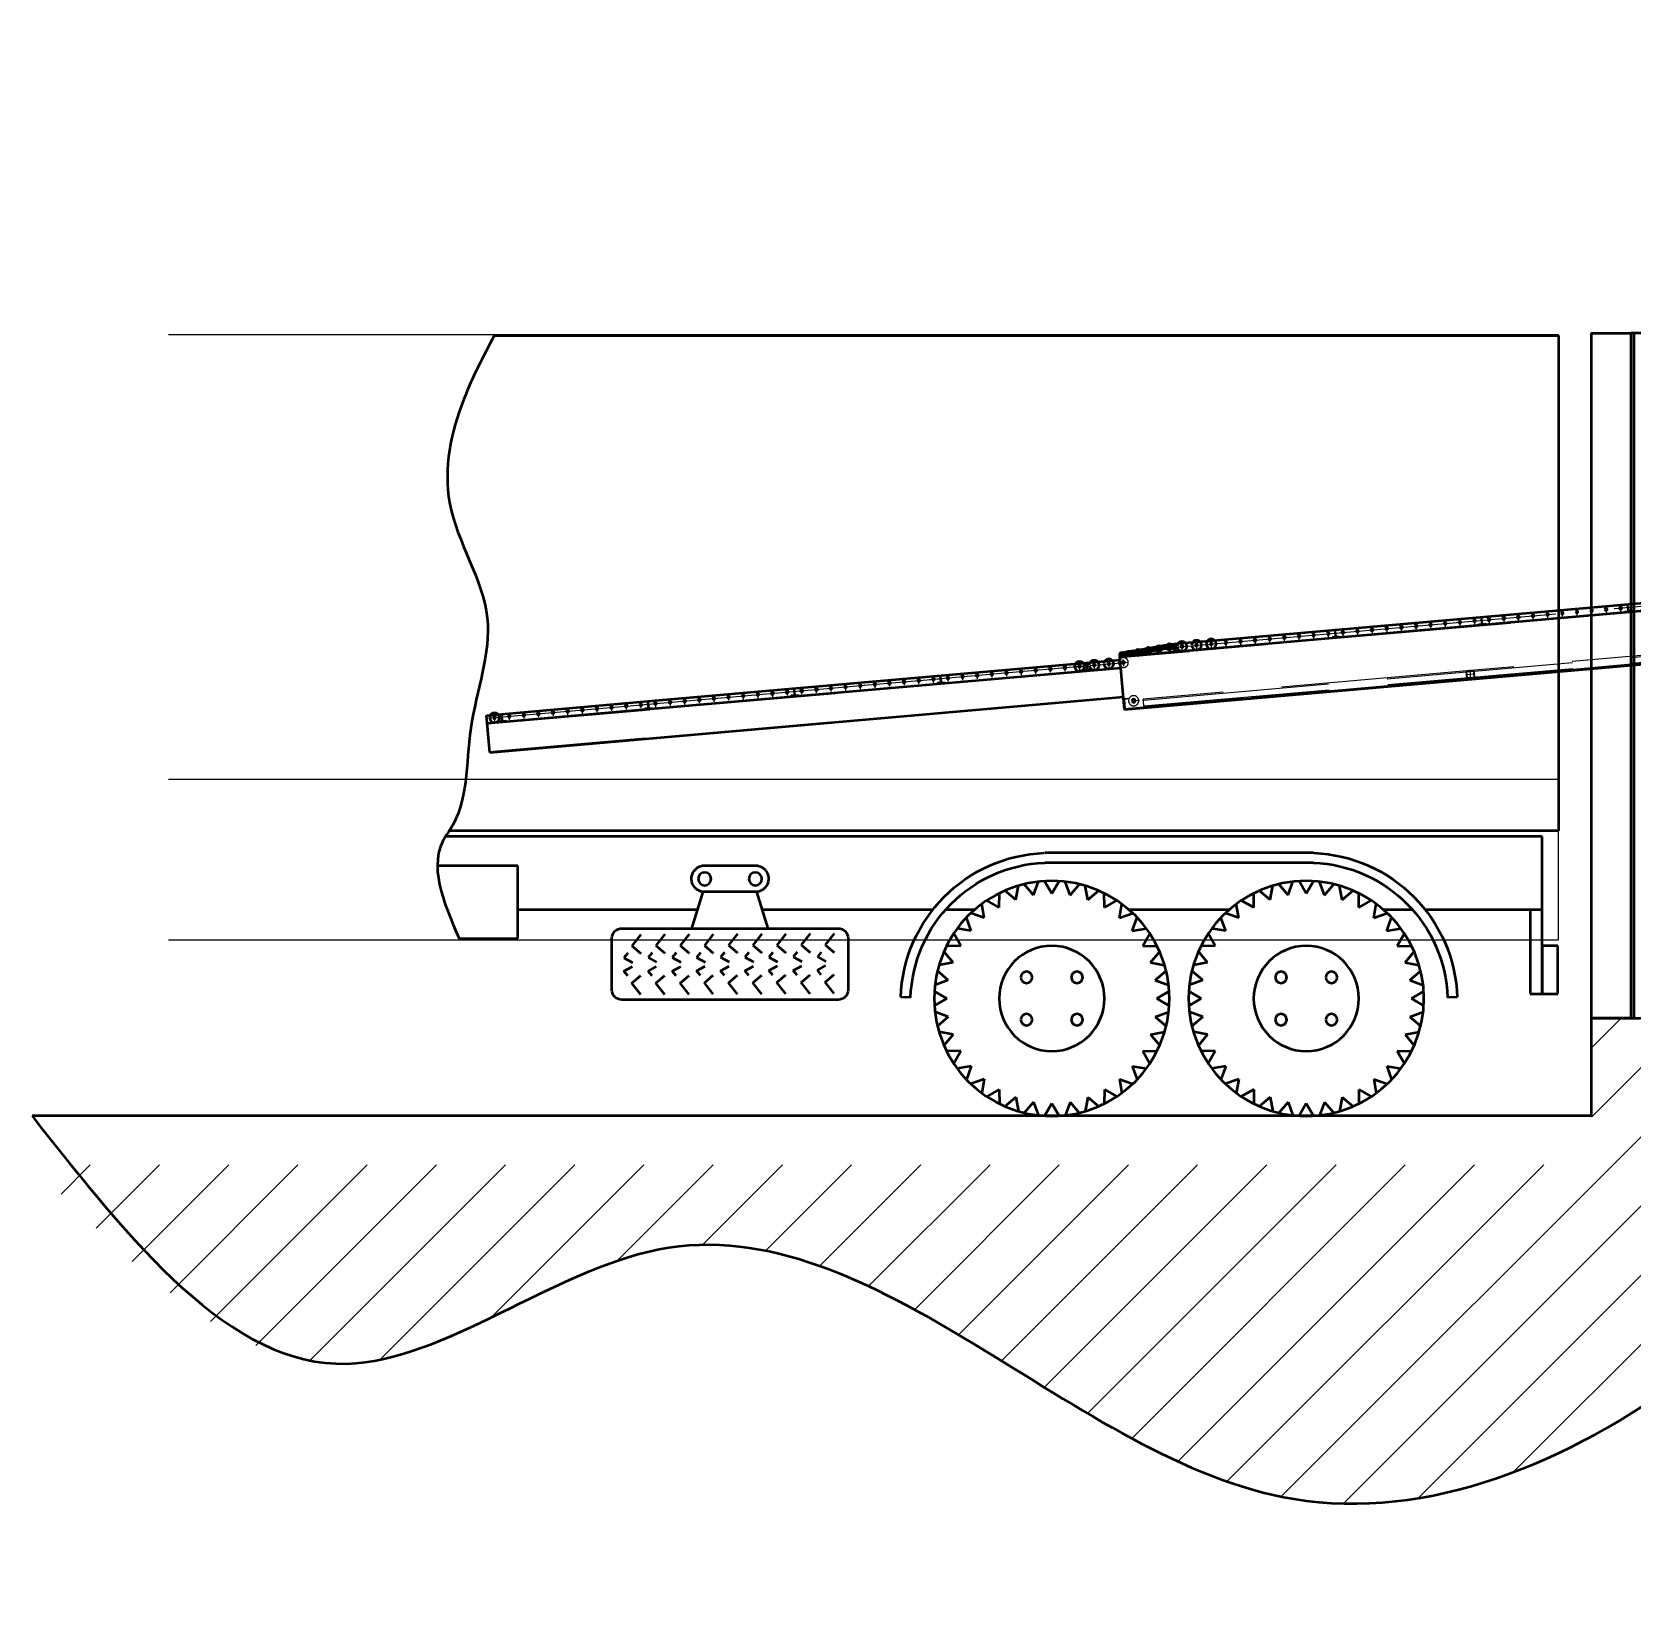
# Model space of a CAD drawing. Header units: millimetres. Extents: x 0 to 118800, y 79635 to 177025.
# Drawn here: x 52506 to 60685, y 104055 to 112152 of the extents above; entities that cross this region are included whole.
import ezdxf

# ---------------------------------------------------------------- set-up
doc = ezdxf.new("R2010")
doc.units = ezdxf.units.MM
doc.header["$LTSCALE"] = 200
for name, pattern in [('AM_DIN_F_W050', [6.25, 4.75, -1.5]), ('AM_DIN_G_W050', [13.75, 9.75, -1.5, 1, -1.5]), ('AUSGEZOGEN', [0])]:
    doc.linetypes.add(name, pattern=pattern)
doc.layers.add('1', color=7, linetype='Continuous')
for name, color, linetype, lineweight in [('AM_0', 7, 'Continuous', 50), ('AM_0N', 7, 'Continuous', 50), ('AM_3', 6, 'AM_DIN_F_W050', 25), ('AM_7', 4, 'AM_DIN_G_W050', 25), ('AM_8', 1, 'Continuous', 25)]:
    doc.layers.add(name, color=color, linetype=linetype, lineweight=lineweight)
doc.styles.get("Standard").update_dxf_attribs({"font": 'ISOCP.SHX'})

# ---------------------------------------------------------------- blocks, each defined once
blk = doc.blocks.new('lkw2 va')
at = {"layer": 'AM_0'}
for p, q in [((-1288.3, 3988.4), (-1288.3, 1458.4)), ((4148, 3988.4), (-1288.3, 3988.4)), ((-1288.3, 1458.4), (4379, 1458.4)), ((-1205.2, 1055), (-1205.2, 1429.5)), ((-1205.2, 1429.5), (4397.3, 1429.5)), ((-553.7, 1458.4), (-483.7, 1458.4)), ((-36.3, 1344.7), (1336.3, 1344.7)), ((-36.3, 1294.7), (1336.3, 1294.7)), ((2799.5, 1279.5), (3088.1, 1279.5)), ((4027.9, 907.4), (4027.9, 1279.5)), ((4027.9, 1279.5), (4438.8, 1279.5)), ((-183.7, 1105.8), (-240, 1152.5)), ((-183.7, 1105.8), (-170.5, 1177.8)), ((-93.2, 1130), (-140.7, 1185.8)), ((-93.2, 1130), (-67.8, 1198.6)), ((0, 1138.2), (-37, 1201.3)), ((0, 1138.2), (37, 1201.3)), ((93.2, 1130), (67.8, 1198.6)), ((93.2, 1130), (140.7, 1185.8)), ((183.7, 1105.8), (170.5, 1177.8)), ((183.7, 1105.8), (240, 1152.5)), ((1116.3, 1105.8), (1060, 1152.5)), ((1116.3, 1105.8), (1129.5, 1177.8)), ((1206.8, 1130), (1159.3, 1185.8)), ((1206.8, 1130), (1232.2, 1198.6)), ((1300, 1138.2), (1263, 1201.3)), ((1300, 1138.2), (1337, 1201.3)), ((1393.2, 1130), (1367.8, 1198.6)), ((1393.2, 1130), (1440.7, 1185.8)), ((1483.7, 1105.8), (1470.5, 1177.8)), ((1483.7, 1105.8), (1540, 1152.5)), ((2749.5, 959.5), (2807, 1145.5)), ((2807, 1145.5), (3080.8, 1145.5)), ((3138.2, 959.5), (3080.8, 1145.5)), ((-345.2, 1012.6), (-357.4, 1084.7)), ((-268.5, 1066.3), (-332.1, 1102.4)), ((-268.5, 1066.3), (-268, 1139.4)), ((268.5, 1066.3), (268, 1139.4)), ((268.5, 1066.3), (332.1, 1102.4)), ((345.2, 1012.6), (357.4, 1084.7)), ((954.8, 1012.6), (942.6, 1084.7)), ((1031.5, 1066.3), (967.9, 1102.4)), ((1031.5, 1066.3), (1032, 1139.4)), ((1568.5, 1066.3), (1568, 1139.4)), ((1568.5, 1066.3), (1632.1, 1102.4)), ((1645.2, 1012.6), (1657.4, 1084.7)), ((-1205.2, 1055), (-607.9, 1055)), ((-1205.2, 624.5), (-1205.2, 1055)), ((-1205.2, 1055), (-1144.5, 1055)), ((-1144.5, 1055), (-1144.5, 624.5)), ((-542.7, 1055), (-394.4, 1055)), ((-411.3, 946.4), (-435.9, 1015.3)), ((-345.2, 1012.6), (-414.1, 1037.1)), ((345.2, 1012.6), (414.1, 1037.1)), ((394.4, 1055), (905.6, 1055)), ((411.4, 946.4), (435.9, 1015.3)), ((888.7, 946.4), (864.1, 1015.3)), ((954.8, 1012.6), (885.9, 1037.1)), ((1645.2, 1012.6), (1714.1, 1037.1)), ((1694.4, 1055), (1842.7, 1055)), ((1711.4, 946.4), (1735.9, 1015.3)), ((1907.9, 1055), (2779, 1055)), ((3108.7, 1055), (4027.9, 1055)), ((-465, 869.7), (-501.2, 933.3)), ((-411.3, 946.4), (-483.5, 958.6)), ((411.4, 946.4), (483.5, 958.6)), ((465, 869.7), (501.2, 933.3)), ((835, 869.7), (798.8, 933.3)), ((888.7, 946.4), (816.5, 958.6)), ((1711.4, 946.4), (1783.5, 958.6)), ((1765, 869.7), (1801.2, 933.3)), ((2340.8, 909.5), (2340.8, 644.8)), ((3496.9, 959.5), (2390.8, 959.5)), ((2411.4, 933.6), (2457.1, 875.7)), ((2534.9, 933), (2580.6, 875.1)), ((2658.5, 932.3), (2704.2, 874.4)), ((2782.1, 931.7), (2827.8, 873.8)), ((2905.6, 931.1), (2951.3, 873.2)), ((3029.2, 930.4), (3074.9, 872.5)), ((3152.8, 929.8), (3198.5, 871.9)), ((3276.3, 929.2), (3322, 871.3)), ((3399.9, 928.5), (3445.6, 870.6)), ((3546.9, 644.8), (3546.9, 909.5)), ((4327.3, 907.4), (4027.9, 907.4)), ((-1285.1, 624.5), (-1285.1, 870.2)), ((-1285.1, 870.2), (-1205.2, 870.2)), ((-1205.2, 870.2), (-1205.2, 624.5)), ((-504.6, 784.9), (-551.2, 841.2)), ((-465, 869.7), (-538.2, 869.2)), ((465, 869.7), (538.2, 869.2)), ((504.6, 784.9), (551.2, 841.2)), ((795.4, 784.9), (748.8, 841.2)), ((835, 869.7), (761.8, 869.2)), ((1765, 869.7), (1838.2, 869.2)), ((1804.6, 784.9), (1851.2, 841.2)), ((2457.1, 875.7), (2411.4, 836.6)), ((2477.4, 838.3), (2497.7, 814.4)), ((2580.6, 875.1), (2534.9, 835.9)), ((2601, 837.6), (2621.3, 813.8)), ((2704.2, 874.4), (2658.5, 835.3)), ((2724.5, 837), (2744.8, 813.2)), ((2827.8, 873.8), (2782.1, 834.7)), ((2848.1, 836.4), (2868.4, 812.5)), ((2951.3, 873.2), (2905.6, 834)), ((2971.6, 835.7), (2992, 811.9)), ((3074.9, 872.5), (3029.2, 833.4)), ((3095.2, 835.1), (3115.5, 811.3)), ((3198.5, 871.9), (3152.8, 832.8)), ((3218.8, 834.5), (3239.1, 810.6)), ((3322, 871.3), (3276.3, 832.1)), ((3342.3, 833.8), (3362.6, 810)), ((3445.6, 870.6), (3399.9, 831.5)), ((3465.9, 833.2), (3486.2, 809.4)), ((-528.8, 694.5), (-584.5, 741.9)), ((-504.6, 784.9), (-576.6, 771.7)), ((504.6, 784.9), (576.6, 771.7)), ((528.8, 694.5), (584.5, 741.9)), ((771.2, 694.5), (715.5, 741.9)), ((795.4, 784.9), (723.4, 771.7)), ((1804.6, 784.9), (1876.6, 771.7)), ((1828.8, 694.5), (1884.5, 741.9)), ((2497.7, 814.4), (2453.7, 790.6)), ((2497.7, 745.3), (2453.7, 769.1)), ((2477.4, 721.4), (2497.7, 745.3)), ((2621.3, 813.8), (2577.2, 790)), ((2621.3, 744.6), (2577.2, 768.5)), ((2601, 720.8), (2621.3, 744.6)), ((2744.8, 813.2), (2700.8, 789.3)), ((2744.8, 744), (2700.8, 767.8)), ((2724.5, 720.2), (2744.8, 744)), ((2868.4, 812.5), (2824.4, 788.7)), ((2868.4, 743.4), (2824.4, 767.2)), ((2848.1, 719.5), (2868.4, 743.4)), ((2992, 811.9), (2947.9, 788.1)), ((2992, 742.7), (2947.9, 766.6)), ((2971.6, 718.9), (2992, 742.7)), ((3115.5, 811.3), (3071.5, 787.4)), ((3115.5, 742.1), (3071.5, 765.9)), ((3095.2, 718.3), (3115.5, 742.1)), ((3239.1, 810.6), (3195.1, 786.8)), ((3239.1, 741.5), (3195.1, 765.3)), ((3218.8, 717.6), (3239.1, 741.5)), ((3362.6, 810), (3318.6, 786.2)), ((3362.6, 740.8), (3318.6, 764.7)), ((3342.3, 717), (3362.6, 740.8)), ((3486.2, 809.4), (3442.2, 785.5)), ((3486.2, 740.2), (3442.2, 764)), ((3465.9, 716.4), (3486.2, 740.2)), ((-528.8, 694.5), (-597.4, 669)), ((528.8, 694.5), (597.4, 669)), ((771.2, 694.5), (702.6, 669)), ((1828.8, 694.5), (1897.4, 669)), ((2457.1, 684), (2411.4, 723.1)), ((2411.4, 626.1), (2457.1, 684)), ((2580.6, 683.3), (2534.9, 722.5)), ((2534.9, 625.4), (2580.6, 683.3)), ((2704.2, 682.7), (2658.5, 721.9)), ((2658.5, 624.8), (2704.2, 682.7)), ((2827.8, 682.1), (2782.1, 721.2)), ((2782.1, 624.2), (2827.8, 682.1)), ((2951.3, 681.4), (2905.6, 720.6)), ((2905.6, 623.5), (2951.3, 681.4)), ((3074.9, 680.8), (3029.2, 720)), ((3029.2, 622.9), (3074.9, 680.8)), ((3198.5, 680.2), (3152.8, 719.3)), ((3152.8, 622.3), (3198.5, 680.2)), ((3322, 679.5), (3276.3, 718.7)), ((3276.3, 621.6), (3322, 679.5)), ((3445.6, 678.9), (3399.9, 718.1)), ((3399.9, 621), (3445.6, 678.9)), ((-1205.2, 624.5), (-1285.1, 624.5)), ((-1144.5, 624.5), (-1205.2, 624.5)), ((-771.2, 607.3), (-721.2, 605.7)), ((-537, 601.2), (-600.1, 638.2)), ((-537, 601.2), (-600.1, 564.2)), ((537, 601.2), (600.1, 638.2)), ((537, 601.2), (600.1, 564.2)), ((763, 601.2), (699.9, 638.2)), ((763, 601.2), (699.9, 564.2)), ((1837, 601.2), (1900.1, 638.2)), ((1837, 601.2), (1900.1, 564.2)), ((2021.2, 605.7), (2071.2, 607.3)), ((2390.8, 594.8), (3496.9, 594.8)), ((-528.8, 508), (-597.4, 533.5)), ((-528.8, 508), (-584.5, 460.6)), ((528.8, 508), (597.4, 533.5)), ((528.8, 508), (584.5, 460.6)), ((771.2, 508), (702.6, 533.5)), ((771.2, 508), (715.5, 460.6)), ((1828.8, 508), (1897.4, 533.5)), ((1828.8, 508), (1884.5, 460.6)), ((-504.6, 417.6), (-576.6, 430.8)), ((-504.6, 417.6), (-551.2, 361.2)), ((504.6, 417.6), (576.6, 430.8)), ((504.6, 417.6), (551.2, 361.2)), ((795.4, 417.6), (723.4, 430.8)), ((795.4, 417.6), (748.8, 361.2)), ((1804.6, 417.6), (1876.6, 430.8)), ((1804.6, 417.6), (1851.2, 361.2)), ((-465, 332.7), (-538.2, 333.2)), ((-465, 332.7), (-501.2, 269.1)), ((465, 332.7), (538.2, 333.2)), ((465, 332.7), (501.2, 269.1)), ((835, 332.7), (761.8, 333.2)), ((835, 332.7), (798.8, 269.1)), ((1765, 332.7), (1838.2, 333.2)), ((1765, 332.7), (1801.2, 269.1)), ((-411.3, 256.1), (-483.5, 243.8)), ((-411.3, 256.1), (-435.9, 187.1)), ((411.4, 256.1), (435.9, 187.1)), ((411.4, 256.1), (483.5, 243.8)), ((888.7, 256.1), (816.5, 243.8)), ((888.7, 256.1), (864.1, 187.1)), ((1711.4, 256.1), (1735.9, 187.1)), ((1711.4, 256.1), (1783.5, 243.8)), ((-345.2, 189.9), (-414.1, 165.3)), ((-345.2, 189.9), (-357.4, 117.7)), ((345.2, 189.9), (357.4, 117.7)), ((345.2, 189.9), (414.1, 165.3)), ((954.8, 189.9), (885.9, 165.3)), ((954.8, 189.9), (942.6, 117.7)), ((1645.2, 189.9), (1657.4, 117.7)), ((1645.2, 189.9), (1714.1, 165.3)), ((-268.5, 136.2), (-332.1, 100)), ((-268.5, 136.2), (-268, 63)), ((-183.7, 96.6), (-240, 50)), ((-183.7, 96.6), (-170.5, 24.7)), ((183.7, 96.6), (170.5, 24.7)), ((183.7, 96.6), (240, 50)), ((268.5, 136.2), (268, 63)), ((268.5, 136.2), (332.1, 100)), ((1031.5, 136.2), (967.9, 100)), ((1031.5, 136.2), (1032, 63)), ((1116.3, 96.6), (1060, 50)), ((1116.3, 96.6), (1129.5, 24.7)), ((1483.7, 96.6), (1470.5, 24.7)), ((1483.7, 96.6), (1540, 50)), ((1568.5, 136.2), (1568, 63)), ((1568.5, 136.2), (1632.1, 100)), ((-93.2, 72.4), (-140.6, 16.7)), ((-93.2, 72.4), (-67.8, 3.8)), ((0, 64.2), (-37, 1.1)), ((0, 64.2), (37, 1.1)), ((93.2, 72.4), (67.8, 3.8)), ((93.2, 72.4), (140.7, 16.7)), ((1206.8, 72.4), (1159.4, 16.7)), ((1206.8, 72.4), (1232.2, 3.8)), ((1300, 64.2), (1263, 1.1)), ((1300, 64.2), (1337, 1.1)), ((1393.2, 72.4), (1367.8, 3.8)), ((1393.2, 72.4), (1440.7, 16.7))]:
    blk.add_line(p, q, dxfattribs=at)
for centre, radius in [((2814.4, 1212.5), 33.2), ((3073.4, 1212.5), 33.2), ((0, 601.2), 601.2), ((1300, 601.2), 601.2), ((0, 601.2), 268.8), ((1300, 601.2), 268.8), ((-128.9, 709.3), 29.3), ((128.9, 709.3), 29.3), ((1171.1, 709.3), 29.3), ((1428.9, 709.3), 29.3), ((-128.9, 493.1), 29.3), ((128.9, 493.1), 29.3), ((1171.1, 493.1), 29.3), ((1428.9, 493.1), 29.3)]:
    blk.add_circle(centre, radius, dxfattribs=at)
for centre, radius, start, end in [((-9.5, 583.1), 762.1, 92.15532, 178.17612), ((1309.5, 583.1), 762.1, 1.82385, 87.84465), ((-9.5, 583.1), 712.1, 92.15532, 178.17612), ((1309.5, 583.1), 712.1, 1.82385, 87.84465), ((2815.5, 1213.2), 68.2, 103.50134, 262.81348), ((3072.2, 1213.2), 68.2, 277.18652, 76.49872), ((2390.8, 909.5), 50, 90.00001, 180), ((3496.9, 909.5), 50, 0, 90.00001), ((2390.8, 644.8), 50, 180, 270), ((3496.9, 644.8), 50, 270, 0)]:
    blk.add_arc(centre, radius, start, end, dxfattribs=at)
blk.add_spline([(4148, 3988.4), (4304.2, 3663.1), (4376.3, 3134.6), (4184, 2546.1), (4268.1, 1981.6), (4377.8, 1458.4), (4397.3, 1429.5), (4327.3, 907.4)], degree=3, dxfattribs=at)
at = {"layer": 'AM_0', "flags": 3}
for p in [(-1288.3, 1458.4), (-1288.3, 1458.4), (-1288.3, 1458.4), (-1288.3, 1458.4), (-1288.3, 1458.4), (-1288.3, 1458.4), (-1288.3, 1458.4), (-553.7, 1458.4), (4027.9, 1279.5), (-1205.2, 1055), (-1205.2, 624.5)]:
    blk.add_attdef('GRUPPE', p, '', height=1, dxfattribs=at)
blk = doc.blocks.new('trf02 standard sa')
at = {"layer": 'AM_0'}
for p, q in [((4991.6, -371.4), (7871.3, -547.5)), ((4989.2, -411.4), (8233.1, -609.8)), ((7799.1, -543), (7881.2, -548.1)), ((7879.2, -548), (7972.7, -553.8)), ((7949.1, -552.3), (7946.7, -592.2)), ((7959.1, -552.9), (7956.6, -592.8)), ((7958, -570.3), (8161.8, -600.7)), ((7958.9, -555.2), (8162.7, -585.7)), ((7972.7, -553.8), (8234.2, -592.8)), ((8233.1, -609.8), (7876.7, -588)), ((8161.7, -602.5), (8162.9, -582.6)), ((8171.7, -603.1), (8161.7, -602.5)), ((8172.9, -583.2), (8162.9, -582.6)), ((8171.7, -603.1), (8172.9, -583.2)), ((8172, -598.2), (8227.7, -606.5)), ((8172.9, -583.2), (8229.9, -591.7)), ((8216.6, -879.3), (8233.1, -609.8)), ((10632, -772.5), (8232.2, -625.7)), ((8234.2, -592.8), (8233.1, -609.8)), ((8233.4, -602.3), (8234.1, -597.4)), ((7279.5, -821.9), (4972.7, -680.8)), ((10639.6, -813), (8229.7, -665.7)), ((8216.6, -879.3), (8220.6, -815.3)), ((10667.9, -965.1), (8220.6, -815.4)), ((11476.1, -824.1), (10632, -772.5)), ((11473.7, -864.1), (10639.6, -813)), ((8216.6, -879.3), (7259.1, -820.7)), ((8219.8, -828.3), (8216.6, -879.3)), ((11464.5, -1013.8), (11476.1, -824.1)), ((11464.5, -1013.8), (10667.9, -965.1))]:
    blk.add_line(p, q, dxfattribs=at)
for centre, radius in [((5669.5, -427.9), 5.5), ((5744.3, -432.5), 5.5), ((5819.2, -437.1), 5.5), ((5894, -441.6), 5.5), ((5968.9, -446.2), 5.5), ((6043.8, -450.8), 5.5), ((6118.6, -455.4), 5.5), ((6193.5, -460), 5.5), ((6268.3, -464.5), 5.5), ((6343.2, -469.1), 5.5), ((6418.1, -473.7), 5.5), ((6492.9, -478.3), 5.5), ((6567.8, -482.9), 5.5), ((6642.6, -487.4), 5.5), ((6717.5, -492), 5.5), ((6792.4, -496.6), 5.5), ((6867.2, -501.2), 5.5), ((6942.1, -505.7), 5.5), ((7016.9, -510.3), 5.5), ((7091.8, -514.9), 5.5), ((7166.7, -519.5), 5.5), ((7241.5, -524.1), 5.5), ((7316.4, -528.6), 5.5), ((7391.2, -533.2), 5.5), ((7466.1, -537.8), 5.5), ((7541, -542.4), 5.5), ((7615.8, -547), 5.5), ((7690.7, -551.5), 5.5), ((7765.5, -556.1), 25), ((7765.5, -556.1), 5.5), ((7840.4, -560.6), 25), ((7840.4, -560.6), 5.5), ((7840.4, -560.7), 5.5), ((7840.4, -560.6), 5), ((7915.3, -565.3), 25), ((7915.3, -565.3), 5.5), ((7915.3, -565.3), 5), ((7980.3, -566), 15), ((7980.3, -566), 4.25), ((8033.7, -574), 15), ((8033.7, -574), 4.25), ((8087.1, -581.9), 15), ((8087.1, -581.9), 4.25), ((8140.6, -589.9), 15), ((8140.6, -589.9), 4.25), ((8189.2, -593.2), 10), ((8189.2, -593.2), 4.25), ((8216.3, -639.8), 5.5), ((8223.9, -598.4), 10), ((8223.9, -598.4), 4.25), ((8291.1, -644.4), 25), ((8291.1, -644.4), 5.5), ((8366, -648.8), 25), ((8366, -648.9), 5.5), ((8440.8, -653.5), 25), ((8440.8, -653.5), 5.5), ((8515.7, -658.1), 5.5), ((8590.6, -662.7), 5.5), ((8665.4, -667.3), 5.5), ((8740.3, -671.8), 5.5), ((8815.1, -676.4), 5.5), ((8890, -681), 5.5), ((8964.9, -685.6), 5.5), ((9039.7, -690.1), 5.5), ((9114.6, -694.7), 5.5), ((9189.4, -699.3), 5.5), ((9189.4, -699.3), 5.5), ((9264.3, -703.9), 5.5), ((9339.2, -708.5), 5.5), ((9414, -713), 5.5), ((9488.9, -717.6), 5.5), ((9563.7, -722.2), 5.5), ((9638.6, -726.8), 5.5), ((9713.5, -731.4), 5.5), ((9788.3, -735.9), 5.5), ((9863.2, -740.5), 5.5), ((9938.1, -745.1), 5.5), ((10012.9, -749.7), 5.5), ((10087.8, -754.2), 5.5), ((10162.6, -758.8), 5.5), ((10237.5, -763.4), 5.5), ((10312.4, -768), 5.5), ((10312.4, -768), 5.5), ((10387.2, -772.6), 5.5), ((10462.1, -777.1), 5.5), ((10536.9, -781.7), 5.5), ((10611.8, -786.3), 5.5), ((10686.7, -790.9), 5.5), ((10761.5, -795.5), 5.5), ((10836.4, -800), 5.5), ((10911.2, -804.6), 5.5), ((10986.1, -809.2), 5.5), ((11061, -813.8), 5.5), ((11135.8, -818.4), 5.5), ((11210.7, -822.9), 5.5), ((11435.3, -836.7), 25), ((8169.2, -836.3), 8.5), ((11285.5, -827.5), 5.5), ((11360.4, -832.1), 5.5), ((11435.3, -836.7), 5.5)]:
    blk.add_circle(centre, radius, dxfattribs=at)
for centre, start, end in [((8228.4, -601.6), 261.49792, 351.49792), ((8229.2, -596.6), 351.49789, 81.49786)]:
    blk.add_arc(centre, 5, start, end, dxfattribs=at)
at = {"layer": 'AM_3'}
for p, q in [((4989, -415.3), (8232.9, -613.8)), ((5613.5, -441.6), (5613.2, -446.6)), ((5648.1, -448.8), (5613.2, -446.6)), ((5624.5, -442.3), (5613.5, -441.6)), ((5628.7, -438.6), (5630.3, -412.6)), ((5635.3, -412.9), (5630.3, -412.6)), ((5633.7, -438.9), (5635.3, -412.9)), ((5648.4, -443.8), (5637.5, -443.1)), ((5648.4, -443.8), (5648.1, -448.8)), ((6362.1, -487.4), (6361.8, -492.4)), ((6373.1, -488.1), (6362.1, -487.4)), ((6377.3, -484.3), (6378.9, -458.4)), ((6383.9, -458.7), (6378.9, -458.4)), ((6382.3, -484.6), (6383.9, -458.7)), ((6397, -489.6), (6386.1, -488.9)), ((6397, -489.6), (6396.7, -494.5)), ((6396.7, -494.5), (6361.8, -492.4)), ((7110.7, -533.2), (7110.4, -538.2)), ((7145.3, -540.3), (7110.4, -538.2)), ((7121.7, -533.9), (7110.7, -533.2)), ((7125.9, -530.1), (7127.5, -504.2)), ((7132.5, -504.5), (7127.5, -504.2)), ((7130.9, -530.4), (7132.5, -504.5)), ((7145.6, -535.3), (7134.7, -534.7)), ((7145.6, -535.3), (7145.3, -540.3)), ((8119.2, -834.2), (4975.1, -641.9)), ((4975.4, -636.9), (6463.9, -728)), ((8401.6, -639.6), (8400, -666.6)), ((8401.6, -639.6), (8406.6, -639.9)), ((8405, -666.9), (8406.6, -639.9)), ((6427.9, -765.8), (4964.2, -676.3)), ((4973.1, -674.9), (7523, -835.3)), ((8117.4, -864.2), (4973.3, -671.9)), ((6427, -728.9), (6424.9, -762.5)), ((6430.1, -730.7), (6428.2, -761.1)), ((6462.1, -731.1), (6431.8, -729.2)), ((6461.7, -763.1), (6463.6, -732.8)), ((6463.9, -728), (8119.5, -829.2)), ((6464.8, -764.9), (6466.9, -731.4)), ((10639.3, -817), (8229.5, -669.6)), ((8384.8, -668.7), (8384.5, -673.7)), ((8384.5, -673.7), (8419.4, -675.8)), ((8396.8, -669.4), (8385.1, -668.7)), ((8407.8, -670.1), (8419.8, -670.8)), ((8419.4, -675.8), (8419.8, -670.8)), ((9133.4, -714.5), (9133.1, -719.4)), ((9133.1, -719.4), (9168, -721.6)), ((9145.4, -715.2), (9133.7, -714.5)), ((9150.2, -685.4), (9148.6, -712.4)), ((9150.2, -685.4), (9155.2, -685.7)), ((9153.6, -712.7), (9155.2, -685.7)), ((9156.4, -715.9), (9168.4, -716.6)), ((9168, -721.6), (9168.4, -716.6)), ((9898.8, -731.2), (9897.2, -758.2)), ((9898.8, -731.2), (9903.8, -731.5)), ((9902.2, -758.5), (9903.8, -731.5)), ((6427.9, -765.8), (6461.4, -767.9)), ((6429.7, -762.7), (6460, -764.6)), ((7278.8, -817.9), (6461.4, -767.9)), ((7565.8, -835.4), (7273.2, -817.5)), ((8219.8, -828.3), (8220.6, -815.3)), ((10668.2, -961.1), (8220.8, -811.4)), ((9882, -760.2), (9881.7, -765.2)), ((9881.7, -765.2), (9916.7, -767.4)), ((9894, -761), (9882.3, -760.3)), ((9905, -761.6), (9917, -762.4)), ((9916.7, -767.4), (9917, -762.4)), ((10630.6, -806), (10630.3, -811)), ((10630.3, -811), (10665.3, -813.2)), ((10642.6, -806.8), (10630.9, -806)), ((11473.4, -868.1), (10640.3, -817.1)), ((10647.4, -777), (10645.8, -804)), ((10647.4, -777), (10652.4, -777.3)), ((10650.8, -804.3), (10652.4, -777.3)), ((10653.6, -807.4), (10665.6, -808.2)), ((10665.3, -813.2), (10665.6, -808.2)), ((8216.9, -875.3), (7609.3, -838.1)), ((8116.8, -873.1), (8119.5, -829.2)), ((8200.1, -822.1), (8199.9, -826.1)), ((8213.8, -827), (8199.9, -826.1)), ((8215.1, -823.1), (8200.1, -822.1)), ((8215.7, -829.1), (8212.9, -875)), ((11379.2, -851.8), (11378.9, -856.8)), ((11378.9, -856.8), (11413.9, -858.9)), ((11391.2, -852.5), (11379.5, -851.8)), ((11396, -822.8), (11394.4, -849.7)), ((11396, -822.8), (11401, -823.1)), ((11399.4, -850), (11401, -823.1)), ((11402.2, -853.2), (11414.2, -854)), ((11413.9, -858.9), (11414.2, -854)), ((11464.7, -1009.8), (10667.2, -961))]:
    blk.add_line(p, q, dxfattribs=at)
for centre, radius in [((8216.3, -639.8), 25), ((8169.2, -836.3), 26)]:
    blk.add_circle(centre, radius, dxfattribs=at)
for centre, radius, start, end in [((5624.7, -438.3), 4, 266.5, 356.5), ((5637.7, -439.1), 4, 176.5, 266.5), ((6373.3, -484.1), 4, 266.5, 356.5), ((6386.3, -484.9), 4, 176.5, 266.5), ((7121.9, -529.9), 4, 266.5, 356.5), ((7134.9, -530.7), 4, 176.5, 266.5), ((6430.2, -729.1), 3.2, 86.50001, 176.5), ((6431.7, -730.8), 1.6, 86.50001, 176.5), ((6462, -732.7), 1.6, 356.5, 86.50001), ((6463.7, -731.2), 3.2, 356.5, 86.50001), ((8397, -666.4), 3, 266.5, 356.5), ((8408, -667.1), 3, 176.5, 266.5), ((9145.6, -712.2), 3, 266.5, 356.5), ((9156.6, -712.9), 3, 176.5, 266.5), ((6428.1, -762.6), 3.2, 176.5, 266.5), ((6429.8, -761.1), 1.6, 176.5, 266.5), ((6460.1, -763), 1.6, 266.5, 356.5), ((6461.6, -764.7), 3.2, 266.5, 356.5), ((9894.2, -758), 3, 266.5, 356.5), ((9905.2, -758.7), 3, 176.5, 266.5), ((10642.8, -803.8), 3, 266.5, 356.5), ((10653.8, -804.4), 3, 176.5, 266.5), ((8213.7, -829), 2, 356.5, 86.5), ((8214.8, -828), 5, 356.5, 86.5), ((11391.4, -849.6), 3, 266.5, 356.5), ((11402.4, -850.2), 3, 176.5, 266.5)]:
    blk.add_arc(centre, radius, start, end, dxfattribs=at)
at = {"layer": 'AM_7'}
for p, q in [((7948.2, -567.3), (4990.7, -386.4)), ((5668.4, -445.9), (5670.4, -412.9)), ((5743.2, -450.5), (5745.2, -417.5)), ((5818.1, -455), (5820.1, -422.1)), ((5892.9, -459.6), (5894.9, -426.7)), ((5967.8, -464.2), (5969.8, -431.3)), ((6042.7, -468.8), (6044.7, -435.8)), ((6117.5, -473.3), (6119.5, -440.4)), ((6192.4, -477.9), (6194.4, -445)), ((6267.2, -482.5), (6269.2, -449.6)), ((6342.1, -487.1), (6344.1, -454.1)), ((6417, -491.7), (6419, -458.7)), ((6491.8, -496.2), (6493.8, -463.3)), ((6566.7, -500.8), (6568.7, -467.9)), ((6641.5, -505.4), (6643.5, -472.5)), ((6716.4, -510), (6718.4, -477)), ((6791.3, -514.6), (6793.3, -481.6)), ((6866.1, -519.1), (6868.1, -486.2)), ((6941, -523.7), (6943, -490.8)), ((7015.8, -528.3), (7017.8, -495.4)), ((7090.7, -532.9), (7092.7, -499.9)), ((7165.6, -537.4), (7167.6, -504.5)), ((7240.4, -542), (7242.4, -509.1)), ((7315.3, -546.6), (7317.3, -513.7)), ((7390.1, -551.2), (7392.1, -518.2)), ((7465, -555.8), (7467, -522.8)), ((7539.9, -560.3), (7541.9, -527.4)), ((7614.7, -564.9), (7616.7, -532)), ((7689.6, -569.5), (7691.6, -536.6)), ((7764.4, -574.1), (7766.4, -541.1)), ((7839.3, -578.7), (7841.3, -545.7)), ((7914.2, -583.2), (7916.2, -550.3)), ((7964, -563.5), (8138.8, -589.7)), ((7978.1, -580.8), (7982.5, -551.1)), ((8031.5, -588.8), (8036, -559.1)), ((8084.9, -596.8), (8089.4, -567.1)), ((8138.3, -604.8), (8142.8, -575.1)), ((8153, -587.8), (8233.7, -599.9)), ((8167.4, -592.2), (8168.3, -576.3)), ((8187.5, -604.8), (8190.7, -583.3)), ((8440.8, -653.5), (8190.8, -638.2)), ((8215.2, -657.8), (8217.2, -624.8)), ((8222.1, -610), (8225.3, -588.5)), ((8290, -662.3), (8292, -629.4)), ((8364.9, -666.9), (8366.9, -634)), ((9208.3, -700.5), (8416.2, -652)), ((8439.7, -671.5), (8441.8, -638.5)), ((8514.6, -676.1), (8516.6, -643.1)), ((8589.5, -680.6), (8591.5, -647.7)), ((8664.3, -685.2), (8666.3, -652.3)), ((6444.5, -770.1), (6447.3, -723.7)), ((8739.2, -689.8), (8741.2, -656.9)), ((8814, -694.4), (8816.1, -661.4)), ((8888.9, -699), (8890.9, -666)), ((8963.8, -703.5), (8965.8, -670.6)), ((9038.6, -708.1), (9040.6, -675.2)), ((9113.5, -712.7), (9115.5, -679.8)), ((9563.7, -722.2), (9161, -697.6)), ((9188.4, -717.3), (9190.4, -684.3)), ((9188.4, -717.3), (9190.4, -684.3)), ((9263.2, -721.9), (9265.2, -688.9)), ((9338.1, -726.4), (9340.1, -693.5)), ((9412.9, -731), (9414.9, -698.1)), ((9487.8, -735.6), (9489.8, -702.6)), ((10331.2, -769.1), (9539.1, -720.7)), ((9562.7, -740.2), (9564.7, -707.2)), ((9637.5, -744.7), (9639.5, -711.8)), ((9712.4, -749.3), (9714.4, -716.4)), ((9787.2, -753.9), (9789.2, -721)), ((9862.1, -758.5), (9864.1, -725.5)), ((9937, -763.1), (9939, -730.1)), ((10011.8, -767.6), (10013.8, -734.7)), ((6422.7, -745.5), (6469.1, -748.3)), ((10086.7, -772.2), (10088.7, -739.3)), ((10161.5, -776.8), (10163.5, -743.9)), ((10236.4, -781.4), (10238.4, -748.4)), ((10686.7, -790.9), (10277.4, -765.8)), ((10311.3, -786), (10313.3, -753)), ((10311.3, -786), (10313.3, -753)), ((10386.1, -790.5), (10388.1, -757.6)), ((10461, -795.1), (10463, -762.2)), ((10535.8, -799.7), (10537.8, -766.7)), ((10610.7, -804.3), (10612.7, -771.3)), ((11454.1, -837.8), (10662, -789.4)), ((10685.6, -808.8), (10687.6, -775.9)), ((10760.4, -813.4), (10762.4, -780.5)), ((10835.3, -818), (10837.3, -785.1)), ((10910.1, -822.6), (10912.1, -789.6)), ((10985, -827.2), (10987, -794.2)), ((11059.9, -831.7), (11061.9, -798.8)), ((11134.7, -836.3), (11136.7, -803.4)), ((11209.6, -840.9), (11211.6, -808)), ((11284.4, -845.5), (11286.4, -812.5)), ((11359.3, -850.1), (11361.3, -817.1)), ((8177.7, -836.8), (8139.3, -834.4)), ((8168.7, -844.8), (8169.7, -827.8)), ((11434.2, -854.6), (11436.2, -821.7))]:
    blk.add_line(p, q, dxfattribs=at)
blk = doc.blocks.new('*U332')
at = {"layer": 'AM_0N'}
for p, q in [((60973.3, 110614.4), (60673.3, 110614.4)), ((60673.3, 110614.4), (60673.3, 107114.4)), ((60689.5, 110614.4), (60689.5, 107114.4)), ((60957.1, 110614.4), (60957.1, 107114.4)), ((60973.3, 107114.4), (60973.3, 110614.4)), ((60673.3, 107114.4), (60973.3, 107114.4))]:
    blk.add_line(p, q, dxfattribs=at)
blk = doc.blocks.new('A$C3A143250')
at = {"layer": '1', "color": 4, "linetype": 'AUSGEZOGEN'}
for p, q in [((222.2, 2196.75), (222.2, 3990)), ((222.2, 3990), (7322.2, 3990)), ((222.2, 900), (222.2, 2196.75)), ((7322.2, 1720), (222.2, 1720)), ((7322.2, 900), (222.2, 900))]:
    blk.add_line(p, q, dxfattribs=at)

msp = doc.modelspace()

# ---------------------------------------------------------------- hatches: boundary and pattern name
at = {"layer": 'AM_8'}
h = msp.add_hatch(dxfattribs=at)
h.set_pattern_fill('_USER', color=256, scale=250, angle=45, style=0, pattern_type=0)
h.set_pattern_definition([(45, (0, 87739.12), (-176.7767, 176.7767), [])])
edge = h.paths.add_edge_path()
edge.add_spline(control_points=[(52506.3, 114026.7), (53025, 113505.7), (54006.9, 112519.5), (56306.6, 114436.4), (58445.1, 111717), (60988, 112762.9), (62629, 114644.2), (65406.3, 113057.6), (68907.8, 113567.8), (71375.6, 114329.3), (72825.5, 114776.7)], knot_values=[0, 0, 0, 0, 1902.313772, 3600.69156, 7084.878528, 9203.002601, 11035.218845, 13881.063392, 17072.115979, 21616.931395, 21616.931395, 21616.931395, 21616.931395], degree=3, periodic=0)
edge.add_line((60973.3, 114776.7), (72825.5, 114776.7))
edge.add_line((60473.3, 114026.7), (52506.3, 114026.7))
edge.add_line((60473.3, 114026.7), (60473.3, 114776.7))
h = msp.add_hatch(dxfattribs=at)
h.set_pattern_fill('_USER', color=256, scale=250, angle=45, style=0, pattern_type=0)
h.set_pattern_definition([(45, (0, 80076.78), (-176.7767, 176.7767), [])])
edge = h.paths.add_edge_path()
edge.add_spline(control_points=[(52506.3, 106364.4), (53025, 105843.3), (54006.9, 104857.2), (56306.6, 106774), (58445.1, 104054.6), (60988, 105100.5), (62629, 106981.8), (65406.3, 105395.2), (68907.8, 105905.4), (71375.6, 106667), (72825.5, 107114.4)], knot_values=[0, 0, 0, 0, 1902.313772, 3600.69156, 7084.878528, 9203.002601, 11035.218845, 13881.063392, 17072.115979, 21616.931395, 21616.931395, 21616.931395, 21616.931395], degree=3, periodic=0)
edge.add_line((60973.3, 107114.4), (72825.5, 107114.4))
edge.add_line((60473.3, 106364.4), (52506.3, 106364.4))
edge.add_line((60473.3, 106364.4), (60473.3, 107114.4))

# ---------------------------------------------------------------- linework, layer by layer
at = {"layer": 'AM_0'}
for p, q in [((60473.3, 107114.4), (60673.3, 107114.4)), ((60473.3, 106614.4), (60473.3, 107114.4)), ((60673.3, 107114.4), (60473.3, 107114.4)), ((60673.3, 107114.4), (60473.3, 107114.4)), ((60673.3, 107114.4), (60473.3, 107114.4)), ((60473.3, 106614.4), (52506.3, 106614.4))]:
    msp.add_line(p, q, dxfattribs=at)
msp.add_lwpolyline([(60473.3, 107114.4), (60473.3, 110614.4), (60673.3, 110614.4)], dxfattribs=at)
msp.add_spline([(52506.3, 106614.4), (54114.6, 105348.5), (55709.3, 105933), (58951.7, 104657.8), (60971.6, 105295.4), (62464.2, 106357.9), (65254.9, 105800), (68444.2, 105906.3), (72825.5, 107114.4)], degree=3, dxfattribs=at)

# ---------------------------------------------------------------- block references
at = {"layer": 'AM_0', "xscale": -1}
for name, p in [('A$C3A143250', (60526.4, 106614.4)), ('lkw2 va', (59015.9, 106613.2))]:
    msp.add_blockref(name, p, dxfattribs=at)
at = {"layer": 'AM_0', "xscale": -1, "rotation": 1.499999999999995}
msp.add_blockref('trf02 standard sa', (66278.5, 109785.4), dxfattribs=at)
at = {"layer": 'AM_0N'}
msp.add_blockref('*U332', (0, 0), dxfattribs=at)

doc.saveas('drawing.dxf')
